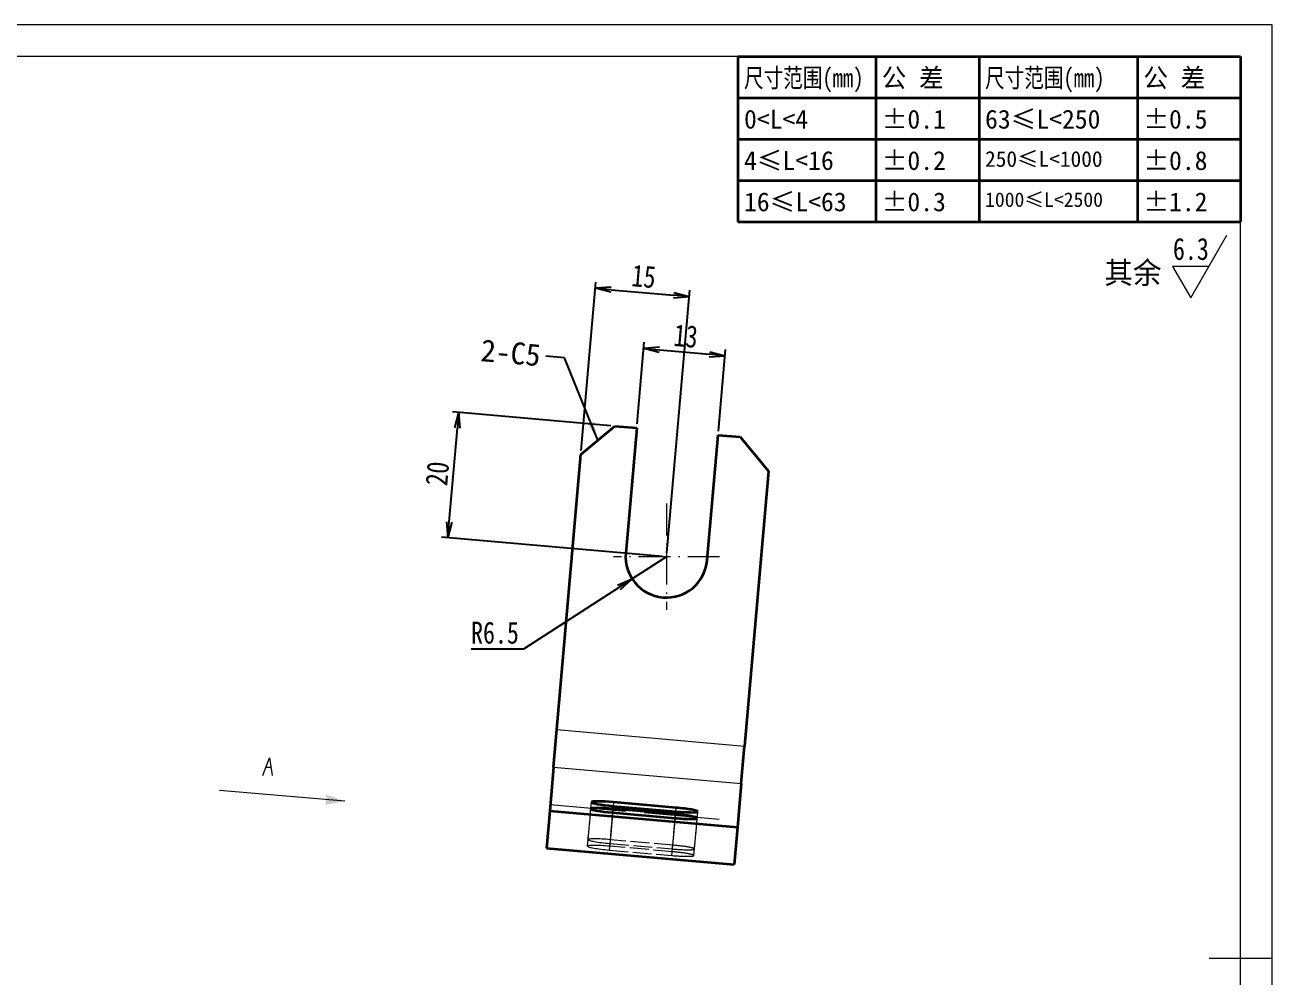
# Model space of a CAD drawing. Header units: millimetres. Extents: x -15766 to 80009, y -9701 to 15159.
# Drawn here: x -12699.7 to -12501.2, y 11279.6 to 11431.1 of the extents above; entities that cross this region are included whole.
import ezdxf
from ezdxf.enums import TextEntityAlignment as Align

# ---------------------------------------------------------------- set-up
doc = ezdxf.new("R2010")
doc.units = ezdxf.units.MM
doc.linetypes.add('DASHDOT', pattern=[18.5, 12, -3, 0.5, -3])
doc.linetypes.add('DASHED', pattern=[15, 12, -3])
doc.layers.get('DEFPOINTS').update_dxf_attribs({"lineweight": 18})
for name, color, linetype, lineweight in [('CDRAFT0', 7, 'Continuous', 18), ('DIM', 253, 'Continuous', 20), ('title_frame', 7, 'Continuous', 18), ('word_dim', 9, 'Continuous', 18), ('尺寸线层', 3, 'Continuous', 18), ('粗实线层', 7, 'Continuous', 35), ('粗实线层_1', 7, 'Continuous', 15)]:
    doc.layers.add(name, color=color, linetype=linetype, lineweight=lineweight)
doc.styles.add('DIM', font='', dxfattribs={"width": 0.8})
doc.styles.get('DIM').set_extended_font_data('NSimSun')
doc.dimstyles.new('1-1', dxfattribs={"dimtxt": 3.5, "dimasz": 3, "dimexe": 1, "dimexo": 0, "dimgap": 1, "dimtad": 1, "dimdsep": 46, "dimtxsty": 'DIM', "dimblk": '_CAXARROW', "dimcen": 0, "dimdle": 6, "dimclrd": 256, "dimclre": 256, "dimclrt": 3, "dimazin": 2, "dimtfac": 0.707107, "dimtmove": 0, "dimatfit": 3, "dimfxl": 0, "dimfrac": 2, "dimtolj": 1, "dimarcsym": 0})
doc.dimstyles.new('1-1$0', dxfattribs={"dimtxt": 3.5, "dimasz": 2.5, "dimexe": 1, "dimexo": 0.625, "dimgap": 0.8, "dimtad": 1, "dimdsep": 46, "dimtxsty": 'DIM', "dimblk": 'OPEN', "dimcen": 0, "dimdle": 5, "dimclrd": 256, "dimclre": 256, "dimclrt": 3, "dimazin": 3, "dimtfac": 0.5, "dimtmove": 0, "dimatfit": 3, "dimldrblk": 'OPEN', "dimfxl": 0, "dimtolj": 1, "dimarcsym": 0})
doc.dimstyles.new('1-1$4', dxfattribs={"dimtxt": 3.5, "dimasz": 2.5, "dimexe": 1, "dimexo": 0.625, "dimgap": 0.8, "dimtad": 1, "dimtih": 1, "dimtoh": 1, "dimzin": 12, "dimdsep": 46, "dimtxsty": 'DIM', "dimblk": 'OPEN', "dimcen": 0, "dimdle": 5, "dimclrd": 256, "dimclre": 256, "dimclrt": 3, "dimazin": 3, "dimtfac": 0.5, "dimtmove": 0, "dimatfit": 3, "dimldrblk": 'OPEN', "dimfxl": 0, "dimtolj": 1, "dimarcsym": 0})

# ---------------------------------------------------------------- blocks, each defined once
blk = doc.blocks.new('*X5')
at = {"layer": 'CDRAFT0'}
for p, q in [((420, 297), (0, 297)), ((420, 0), (420, 297))]:
    blk.add_line(p, q, dxfattribs=at)
at = {"layer": '粗实线层_1'}
for p, q in [((415, 292), (25, 292)), ((415, 5), (415, 292)), ((420, 148.5), (410, 148.5))]:
    blk.add_line(p, q, dxfattribs=at)
blk = doc.blocks.new('自由公差_1')
at = {"layer": '粗实线层'}
for p, q in [((-80, 0), (0, 0)), ((-80, 0), (-80, -26.3)), ((-58.08, 0), (-58.08, -26.3)), ((-41.64, 0), (-41.64, -26.3)), ((-16.44, 0), (-16.44, -26.3)), ((0, 0), (0, -26.3)), ((-80, -6.58), (0, -6.58)), ((-80, -13.15), (0, -13.15)), ((-80, -19.73), (0, -19.73)), ((-80, -26.3), (0, -26.3))]:
    blk.add_line(p, q, dxfattribs=at)
at = {"layer": '尺寸线层', "linetype": 'Continuous', "attachment_point": 1, "line_spacing_factor": 0.9}
for s, insert, char_height, width in [('{\\W0.8;尺寸范围(mm)}', (-79.04, -1.92), 3, 22.6032), ('公 差', (-57.12, -1.92), 3, 22.6032), ('{\\W0.8;尺寸范围(mm)}', (-40.68, -1.92), 3, 22.6032), ('公 差', (-15.48, -1.92), 3, 22.6032), ('0<L<4', (-79.04, -8.49), 3, 22.6032), ('%%P0.1', (-57.12, -8.49), 3, 12.7119), ('63≤L<250', (-40.68, -8.49), 3, 22.6032), ('%%P0.5', (-15.48, -8.49), 3, 12.5771), ('4≤L<16', (-79.04, -15.07), 3, 22.6032), ('%%P0.2', (-57.12, -15.07), 3, 12.4769), ('250≤L<1000', (-40.68, -15.07), 2.5, 22.6032), ('%%P0.8', (-15.48, -15.07), 3, 13.0759), ('16≤L<63', (-79.04, -21.64), 3, 22.6032), ('%%P0.3', (-57.12, -21.64), 3, 12.7119), ('1000≤L<2500', (-40.68, -21.64), 2.3, 22.6032), ('%%P1.2', (-15.48, -21.64), 3, 12.8764)]:
    blk.add_mtext(s, dxfattribs=dict(at, insert=insert, char_height=char_height, width=width))
blk = doc.blocks.new('_OPEN')
at = {"color": 0, "linetype": 'ByBlock', "lineweight": -2}
for p, q in [((-1, 0.166667), (0, 0)), ((-1, -0.166667), (0, 0)), ((0, 0), (-1, 0))]:
    blk.add_line(p, q, dxfattribs=at)
blk = doc.blocks.new('*D48')
at = {"layer": 'DEFPOINTS', "color": 0, "transparency": 16777216}
for p in [(-12630.68, 11369.47), (-12605.85, 11367.3), (-12597.63, 11346.5)]:
    blk.add_point(p, dxfattribs=at)
at = {"layer": 'DIM', "linetype": 'Continuous', "lineweight": -2, "transparency": 16777216}
for p, q in [((-12606.47, 11367.35), (-12631.68, 11369.56)), ((-12632.2, 11352.04), (-12630.9, 11366.98)), ((-12598.25, 11346.56), (-12633.42, 11349.63))]:
    blk.add_line(p, q, dxfattribs=at)
at = {"layer": 'DIM', "lineweight": -2, "transparency": 16777216, "xscale": 2.5, "yscale": 2.5, "zscale": 2.5}
for p, rotation in [((-12630.68, 11369.47), 84.99964681544184), ((-12632.42, 11349.55), 264.9996468154418)]:
    blk.add_blockref('_OPEN', p, dxfattribs=dict(at, rotation=rotation))
at = {"layer": 'DIM', "color": 3, "transparency": 16777216, "insert": (-12634.09, 11359.73), "char_height": 3.5, "attachment_point": 5, "rotation": 84.9996, "style": 'DIM'}
blk.add_mtext('\\A1;20', dxfattribs=at)
blk = doc.blocks.new('*D49')
at = {"layer": 'DEFPOINTS', "color": 0, "transparency": 16777216}
for p in [(-12594, 11387.9), (-12611.26, 11362.75), (-12597.63, 11346.5)]:
    blk.add_point(p, dxfattribs=at)
at = {"layer": 'DIM', "linetype": 'Continuous', "lineweight": -2, "transparency": 16777216}
for p, q in [((-12611.21, 11363.38), (-12608.86, 11390.21)), ((-12606.46, 11388.99), (-12596.49, 11388.12)), ((-12597.57, 11347.12), (-12593.92, 11388.9))]:
    blk.add_line(p, q, dxfattribs=at)
at = {"layer": 'DIM', "lineweight": -2, "transparency": 16777216, "xscale": 2.5, "yscale": 2.5, "zscale": 2.5}
for p, rotation in [((-12608.95, 11389.21), 174.999646815231), ((-12594, 11387.9), 354.999646815231)]:
    blk.add_blockref('_OPEN', p, dxfattribs=dict(at, rotation=rotation))
at = {"layer": 'DIM', "color": 3, "transparency": 16777216, "insert": (-12601.25, 11391.1), "char_height": 3.5, "attachment_point": 5, "rotation": 354.9996, "style": 'DIM'}
blk.add_mtext('\\A1;15', dxfattribs=at)
blk = doc.blocks.new('*D50')
at = {"layer": 'DEFPOINTS', "color": 0, "transparency": 16777216}
for p in [(-12588.3, 11378.49), (-12602.36, 11366.99), (-12589.41, 11365.86)]:
    blk.add_point(p, dxfattribs=at)
at = {"layer": 'DIM', "linetype": 'Continuous', "lineweight": -2, "transparency": 16777216}
for p, q in [((-12602.3, 11367.62), (-12601.17, 11380.62)), ((-12598.76, 11379.4), (-12590.79, 11378.71)), ((-12589.35, 11366.48), (-12588.22, 11379.49))]:
    blk.add_line(p, q, dxfattribs=at)
at = {"layer": 'DIM', "lineweight": -2, "transparency": 16777216, "xscale": 2.5, "yscale": 2.5, "zscale": 2.5}
for p, rotation in [((-12601.25, 11379.62), 174.999646815231), ((-12588.3, 11378.49), 354.999646815231)]:
    blk.add_blockref('_OPEN', p, dxfattribs=dict(at, rotation=rotation))
at = {"layer": 'DIM', "color": 3, "transparency": 16777216, "insert": (-12594.56, 11381.6), "char_height": 3.5, "attachment_point": 5, "rotation": 354.9996, "style": 'DIM'}
blk.add_mtext('\\A1;13', dxfattribs=at)
blk = doc.blocks.new('_CAXARROW')
blk.add_hatch(color=0).paths.add_polyline_path([(0, 0), (-1, 0.125), (-1, -0.125)], flags=0)
blk = doc.blocks.new('*D53')
at = {"layer": 'DEFPOINTS', "color": 0, "transparency": 16777216}
for p in [(-12597.63, 11346.5), (-12603.09, 11342.98)]:
    blk.add_point(p, dxfattribs=at)
at = {"layer": 'DIM', "linetype": 'Continuous', "lineweight": -2, "transparency": 16777216}
for p, q in [((-12597.63, 11346.5), (-12603.09, 11342.98)), ((-12620.31, 11331.85), (-12605.19, 11341.62)), ((-12628.72, 11331.85), (-12620.31, 11331.85))]:
    blk.add_line(p, q, dxfattribs=at)
at = {"layer": 'DIM', "lineweight": -2, "transparency": 16777216, "xscale": 2.5, "yscale": 2.5, "zscale": 2.5, "rotation": 32.86228918347334}
blk.add_blockref('_OPEN', (-12603.09, 11342.98), dxfattribs=at)
at = {"layer": 'DIM', "color": 3, "transparency": 16777216, "insert": (-12624.93, 11334.4), "char_height": 3.5, "attachment_point": 5, "style": 'DIM'}
blk.add_mtext('\\A1;R6.5', dxfattribs=at)

msp = doc.modelspace()

# ---------------------------------------------------------------- linework, layer by layer
at = {"color": 7, "lineweight": 35, "ltscale": 0.176775}
msp.add_line((-12611.26233, 11362.75249), (-12605.84583, 11367.2979), dxfattribs=at)
at = {"color": 7, "lineweight": 35, "ltscale": 0.087504}
msp.add_line((-12605.84583, 11367.2979), (-12602.35901, 11366.99272), dxfattribs=at)
at = {"color": 7, "lineweight": 35, "ltscale": 0.499998}
for p, q in [((-12602.35901, 11366.99272), (-12604.10217, 11347.0689)), ((-12591.15149, 11345.93584), (-12589.40857, 11365.85967))]:
    msp.add_line(p, q, dxfattribs=at)
at = {"color": 7, "lineweight": 35, "ltscale": 0.087503}
msp.add_line((-12589.40857, 11365.85967), (-12585.92175, 11365.55474), dxfattribs=at)
at = {"color": 7, "lineweight": 35, "ltscale": 0.176776}
msp.add_line((-12585.92175, 11365.55474), (-12581.37659, 11360.13799), dxfattribs=at)
at = {"color": 7, "lineweight": 35}
for p, q in [((-12615.08997, 11319.00322), (-12611.26233, 11362.75249)), ((-12581.37659, 11360.13799), (-12585.20423, 11316.38848)), ((-12616.21887, 11306.1021), (-12586.33289, 11303.4876)), ((-12616.73963, 11300.14775), (-12586.85388, 11297.53301))]:
    msp.add_line(p, q, dxfattribs=at)
at = {"color": 7, "linetype": 'DASHDOT', "lineweight": 13, "ltscale": 0.422504}
msp.add_line((-12597.62683, 11354.95244), (-12597.62683, 11338.05229), dxfattribs=at)
at = {"color": 7, "linetype": 'DASHDOT', "lineweight": 13, "ltscale": 0.422498}
msp.add_line((-12589.17688, 11346.50225), (-12606.07678, 11346.50225), dxfattribs=at)
at = {"color": 7, "lineweight": 35, "ltscale": 0.149427}
for p, q in [((-12615.61096, 11313.04888), (-12615.08997, 11319.00322)), ((-12585.72522, 11310.43413), (-12585.20423, 11316.38848)), ((-12616.21887, 11306.1021), (-12616.73963, 11300.14775))]:
    msp.add_line(p, q, dxfattribs=at)
at = {"color": 7, "lineweight": 13}
for p, q in [((-12615.08997, 11319.00322), (-12585.20423, 11316.38848)), ((-12615.61096, 11313.04888), (-12585.72522, 11310.43413)), ((-12648.82279, 11307.594), (-12668.74686, 11309.33716))]:
    msp.add_line(p, q, dxfattribs=at)
at = {"color": 7, "linetype": 'DASHED', "lineweight": 13}
for p, q in [((-12615.08997, 11319.00322), (-12585.20423, 11316.38848)), ((-12616.13196, 11307.09429), (-12586.24622, 11304.47978))]:
    msp.add_line(p, q, dxfattribs=at)
at = {"color": 7, "lineweight": 35, "ltscale": 0.174333}
msp.add_line((-12615.61096, 11313.04888), (-12616.21887, 11306.1021), dxfattribs=at)
at = {"color": 7, "lineweight": 35, "ltscale": 0.174327}
msp.add_line((-12585.72522, 11310.43413), (-12586.33289, 11303.4876), dxfattribs=at)
at = {"color": 7, "lineweight": 13, "ltscale": 2.44141e-05}
msp.add_line((-12648.82279, 11307.59351), (-12648.82279, 11307.59449), dxfattribs=at)
at = {"color": 7, "linetype": 'DASHED', "lineweight": 13, "ltscale": 0.149427}
for p, q in [((-12610.18836, 11300.44951), (-12609.6676, 11306.40386)), ((-12593.16199, 11300.00981), (-12592.64099, 11305.96416)), ((-12606.2074, 11305.79497), (-12606.7284, 11299.84062)), ((-12596.76648, 11298.96904), (-12596.24548, 11304.92339)), ((-12593.25305, 11298.96782), (-12592.73206, 11304.92217))]:
    msp.add_line(p, q, dxfattribs=at)
at = {"color": 7, "linetype": 'DASHED', "lineweight": 13, "ltscale": 0.149433}
for p, q in [((-12610.09729, 11301.49126), (-12609.5763, 11307.44585)), ((-12606.11633, 11306.83696), (-12606.63733, 11300.88237)), ((-12596.67517, 11300.01079), (-12596.15442, 11305.96538))]:
    msp.add_line(p, q, dxfattribs=at)
at = {"color": 7, "linetype": 'DASHED', "lineweight": 13, "ltscale": 0.134178}
for p, q in [((-12606.11633, 11306.83696), (-12606.58411, 11301.49028)), ((-12596.62219, 11300.6187), (-12596.15442, 11305.96538)), ((-12606.2074, 11305.79497), (-12606.67517, 11300.44829)), ((-12596.71326, 11299.57671), (-12596.24548, 11304.92339))]:
    msp.add_line(p, q, dxfattribs=at)
at = {"color": 7, "lineweight": 13, "ltscale": 0.01525}
for p, q in [((-12606.15418, 11306.40264), (-12606.2074, 11305.79497)), ((-12606.06311, 11307.44463), (-12606.11633, 11306.83696)), ((-12596.15442, 11305.96538), (-12596.1012, 11306.57305)), ((-12596.24548, 11304.92339), (-12596.19226, 11305.53105))]:
    msp.add_line(p, q, dxfattribs=at)
at = {"color": 7, "lineweight": 35, "ltscale": 0.249999}
for p, q in [((-12596.19226, 11305.53105), (-12606.15418, 11306.40264)), ((-12606.11633, 11306.83696), (-12596.15442, 11305.96538)), ((-12596.1012, 11306.57305), (-12606.06311, 11307.44463)), ((-12606.2074, 11305.79497), (-12596.24548, 11304.92339))]:
    msp.add_line(p, q, dxfattribs=at)
at = {"color": 7, "lineweight": 35, "ltscale": 0.149433}
msp.add_line((-12586.33289, 11303.4876), (-12586.85388, 11297.53301), dxfattribs=at)
at = {"color": 7, "linetype": 'DASHED', "lineweight": 13, "ltscale": 0.249999}
for p, q in [((-12596.71326, 11299.57671), (-12606.67517, 11300.44829)), ((-12596.62219, 11300.6187), (-12606.58411, 11301.49028)), ((-12606.7284, 11299.84062), (-12596.76648, 11298.96904))]:
    msp.add_line(p, q, dxfattribs=at)
at = {"color": 7, "linetype": 'DASHED', "lineweight": 13, "ltscale": 0.250005}
msp.add_line((-12606.63733, 11300.88237), (-12596.67517, 11300.01079), dxfattribs=at)
at = {"color": 7, "lineweight": 13}
for points in [[(-12661.8765, 11311.7211), (-12661.3516, 11313.1211), (-12660.82645, 11314.52109), (-12660.61649, 11313.1211), (-12660.40653, 11311.7211)], [(-12661.38651, 11313.01609), (-12660.61649, 11313.01609)]]:
    msp.add_lwpolyline(points, dxfattribs=at)
at = {"color": 7, "lineweight": 35}
msp.add_arc((-12597.62683, 11346.50225), 6.5, 175.000006, 355.0000001, dxfattribs=at)
for centre, start_param, end_param in [((-12606.18079, 11306.09892), 3.141592931, 4.712388982), ((-12606.18079, 11306.09892), 1.570796879, 3.141592931), ((-12606.08972, 11307.14067), 3.141592929, 4.712388979), ((-12606.08972, 11307.14067), 1.57079688, 3.141592929), ((-12596.12756, 11306.26909), 4.712388982, 6.283185584), ((-12596.12756, 11306.26909), 0.000000277, 1.57079688), ((-12596.21887, 11305.22734), 4.712388981, 6.283185583), ((-12596.21887, 11305.22734), 0.000000276, 1.570796878)]:
    msp.add_ellipse(centre, major_axis=(3.48657, -0.30493), ratio=0.087155743, start_param=start_param, end_param=end_param, dxfattribs=at)
at = {"color": 7, "linetype": 'DASHED', "lineweight": 13}
for centre, start_param, end_param in [((-12606.70178, 11300.14433), 3.14159293, 4.712388981), ((-12606.70178, 11300.14433), 1.570796878, 3.14159293), ((-12606.61048, 11301.18633), 3.141592929, 4.712388979), ((-12606.61048, 11301.18633), 1.57079688, 3.141592929), ((-12596.64856, 11300.31475), 4.712388979, 6.283185583), ((-12596.64856, 11300.31475), 0.000000276, 1.57079688), ((-12596.73987, 11299.27275), 4.712388979, 6.283185583), ((-12596.73987, 11299.27275), 0.000000276, 1.57079688)]:
    msp.add_ellipse(centre, major_axis=(3.48657, -0.30493), ratio=0.087155743, start_param=start_param, end_param=end_param, dxfattribs=at)
at = {"color": 7, "lineweight": 13}
msp.add_solid([(-12651.88163, 11307.05469), (-12648.82279, 11307.594), (-12651.74149, 11308.65626)], dxfattribs=at)
at = {"layer": 'DIM'}
for p, q in [((-12514.19316, 11387.67681), (-12508.41966, 11397.67681)), ((-12511.30641, 11392.67681), (-12517.07992, 11392.67681)), ((-12517.07992, 11392.67681), (-12514.19316, 11387.67681))]:
    msp.add_line(p, q, dxfattribs=at)

# ---------------------------------------------------------------- block references
at = {"layer": 'title_frame'}
for name, p in [('*X5', (-12921.24828, 11134.10436)), ('自由公差_1', (-12506.24828, 11426.10436))]:
    msp.add_blockref(name, p, dxfattribs=at)

# ---------------------------------------------------------------- texts
at = {"layer": 'DIM', "color": 3, "insert": (-12617.82794, 11376.74724), "char_height": 3.5, "attachment_point": 9, "rotation": 354.9996468}
msp.add_mtext('\\A1;2-C5', dxfattribs=at)
at = {"layer": 'DIM', "color": 2, "style": 'DIM', "width": 0.8}
msp.add_attdef('6.3', text='0.0', height=3.5, dxfattribs=at).set_placement((-12511.30641, 11392.67681), align=Align.BOTTOM_RIGHT)
at = {"layer": 'word_dim', "linetype": 'Continuous', "insert": (-12527.93313, 11393.44267), "char_height": 3.5, "width": 10.860604, "attachment_point": 1}
msp.add_mtext('{\\C3;其余}', dxfattribs=at)

# ---------------------------------------------------------------- dimensions: what is measured, and where the dimension line sits
at = {"layer": 'DIM'}
for base, p1, p2, angle, picture, middle in [((-12594.00448, 11387.90304), (-12611.26233, 11362.75249), (-12597.62683, 11346.50225), 354.9996468, '*D49', (-12601.25367, 11391.09704)), ((-12588.30354, 11378.48934), (-12602.35901, 11366.99272), (-12589.40856, 11365.85983), 354.9996468, '*D50', (-12594.55649, 11381.59618)), ((-12630.67896, 11369.47067), (-12597.62683, 11346.50237), (-12605.84583, 11367.2979), 84.9996468, '*D48', (-12634.09088, 11359.73099))]:
    dim = msp.add_linear_dim(base=base, p1=p1, p2=p2, angle=angle, dimstyle='1-1$0', dxfattribs=at)
    dim.commit()
    dim.dimension.update_dxf_attribs({"geometry": picture, "text_midpoint": middle})
dim = msp.add_radius_dim(center=(-12597.62683, 11346.50225), mpoint=(-12603.08668, 11342.9752), dimstyle='1-1$4', dxfattribs=at)
dim.commit()
dim.dimension.update_dxf_attribs({"geometry": '*D53', "text_midpoint": (-12624.92544, 11331.84987), "dimtype": 164})

# ---------------------------------------------------------------- leaders
at = {"layer": 'DIM', "annotation_type": 0, "has_hookline": 1, "hookline_direction": 1, "text_width": 12.83333, "horizontal_direction": (0.996194, -0.087162, 0)}
msp.add_leader([(-12608.55408, 11365.02519), (-12613.84316, 11378.14859), (-12616.83174, 11378.41007)], dimstyle='1-1', override={"dimgap": 1, "dimtad": 0}, dxfattribs=at)

doc.saveas('drawing.dxf')
